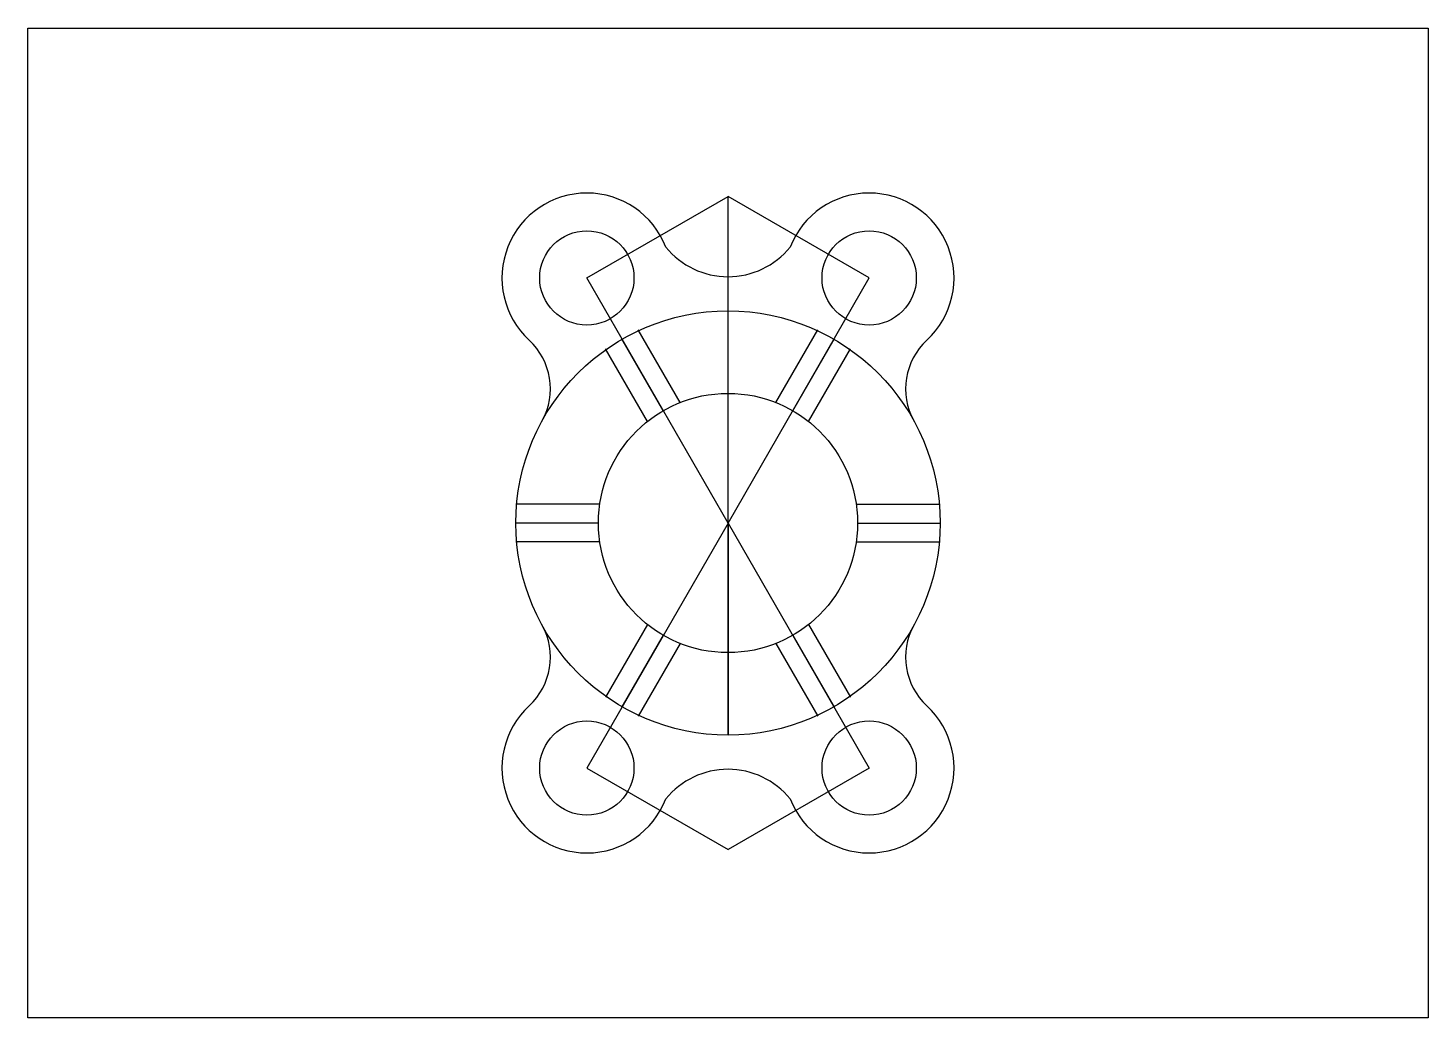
# Model space of a CAD drawing. Header units: millimetres. Extents: x 0 to 297, y 0 to 210.
import ezdxf

# ---------------------------------------------------------------- set-up
doc = ezdxf.new("R2010")
doc.units = ezdxf.units.MM
doc.header["$MEASUREMENT"] = 0

# ---------------------------------------------------------------- blocks, each defined once
blk = doc.blocks.new('*U7')
for p, q in [((-8.9, 4), (8.9, 4)), ((-8.6, 0), (8.9, 0)), ((-8.9, -4), (8.9, -4))]:
    blk.add_line(p, q)
blk = doc.blocks.new('*U8')
at = {"color": 0, "linetype": 'ByBlock', "lineweight": -2, "transparency": 16777216}
for p, rotation in [((130.45, 136.27), 120), ((166.55, 136.27), 59.99999999999999), ((112.4, 105), 180), ((130.45, 73.73), 239.9999999999999), ((166.55, 73.73), 299.9999999999999)]:
    blk.add_blockref('*U7', p, dxfattribs=dict(at, rotation=rotation))
blk.add_blockref('*U7', (184.6, 105), dxfattribs=at)

msp = doc.modelspace()

# ---------------------------------------------------------------- linework, layer by layer
for p, q in [((118.55, 156.99), (148.5, 174.25)), ((148.5, 132.5), (148.5, 174.25)), ((148.5, 105), (148.5, 174.25)), ((148.5, 105), (148.5, 174.25)), ((148.5, 105), (148.5, 174.25)), ((178.45, 156.99), (148.5, 174.25)), ((148.5, 105), (118.55, 156.99)), ((148.5, 105), (178.45, 156.99)), ((148.5, 60), (148.5, 132.5)), ((103.5, 109), (103.68, 109)), ((148.5, 105), (118.55, 53.01)), ((148.5, 105), (148.5, 60)), ((148.5, 105), (178.45, 53.01)), ((103.5, 101), (103.68, 101)), ((118.55, 53.01), (148.5, 35.75)), ((178.45, 53.01), (148.5, 35.75))]:
    msp.add_line(p, q)
msp.add_lwpolyline([(0, 0), (0, 210), (297, 210), (297, 0), (0, 0)], close=True)
for centre, radius in [((118.55, 156.99), 10), ((178.45, 156.99), 10), ((148.5, 105), 45), ((148.5, 105), 27.5), ((118.55, 53.01), 10), ((178.45, 53.01), 10)]:
    msp.add_circle(centre, radius)
for centre, radius, start, end in [((118.55, 156.99), 18, 21.2262, 227.2668), ((178.45, 156.99), 18, 312.7332, 158.7738), ((148.5, 174.25), 17, 219.1911, 270), ((148.5, 174.25), 17, 270, 320.8089), ((96.83, 133.48), 14, 331.134, 47.2668), ((200.17, 133.48), 14, 132.7332, 208.866), ((96.83, 76.52), 14, 312.7332, 28.866), ((200.17, 76.52), 14, 151.134, 227.2668), ((118.55, 53.01), 18, 132.7332, 338.7738), ((178.45, 53.01), 18, 201.2262, 47.2668), ((148.5, 35.75), 17, 90, 140.8089), ((148.5, 35.75), 17, 39.1911, 90)]:
    msp.add_arc(centre, radius, start, end)

# ---------------------------------------------------------------- block references
msp.add_blockref('*U8', (0, 0))

doc.saveas('drawing.dxf')
